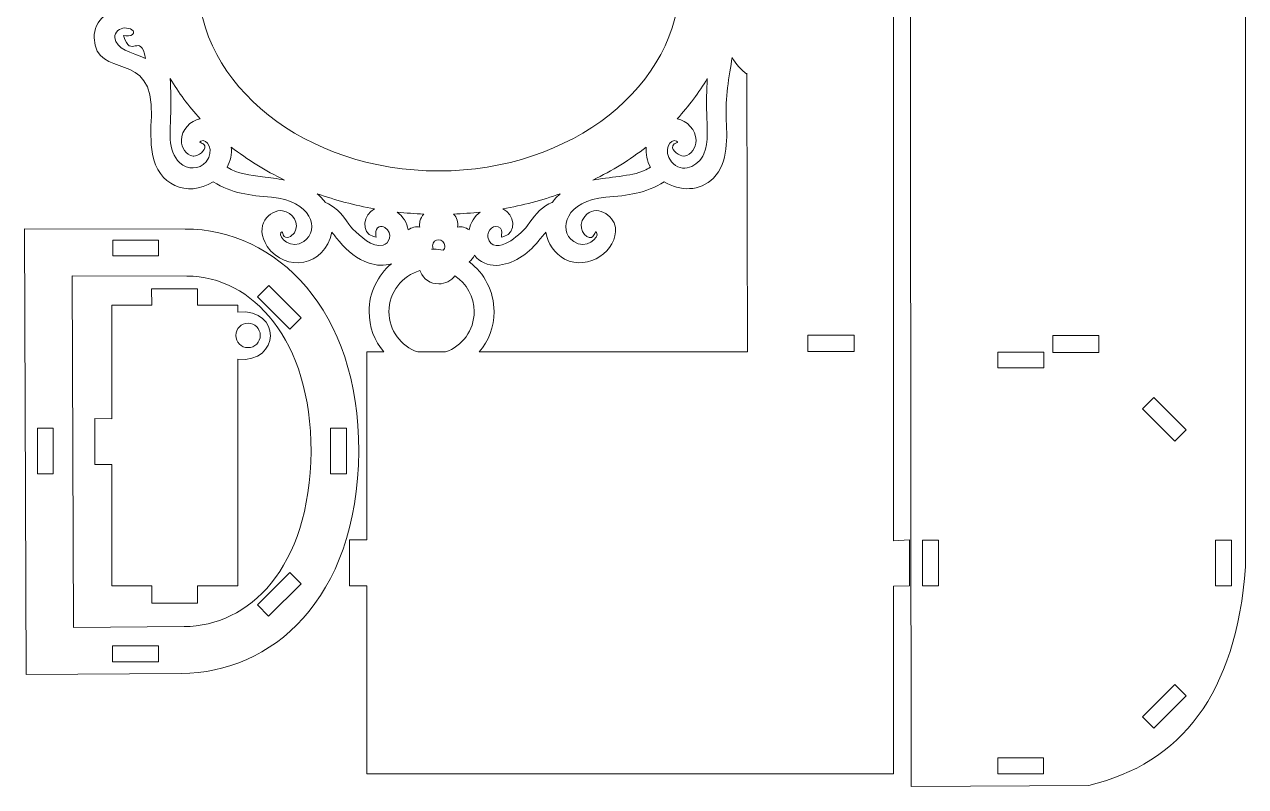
# Model space of a CAD drawing. Header units: millimetres. Extents: x -133 to 298, y -326 to 131.
# Drawn here: x -133 to 62.4, y -127.3 to -5.4 of the extents above; entities that cross this region are included whole.
import ezdxf

# ---------------------------------------------------------------- set-up
doc = ezdxf.new("R2010")
doc.units = ezdxf.units.MM
doc.header["$MEASUREMENT"] = 0
doc.layers.add('Layer 1', color=7, linetype='Continuous')

msp = doc.modelspace()

# ---------------------------------------------------------------- linework, layer by layer
at = {"layer": 'Layer 1', "color": 250, "lineweight": 9}
for points, knots in [([(62.4252, -92.1665), (62.4252, -92.1665), (62.4254, 95.8464), (62.4254, 95.8464), (62.4254, 95.8464), (61.8691, 114.1481), (54.7643, 126.4515), (38.5921, 130.4499), (38.5921, 130.4499), (38.5921, 130.4499), (8.6271, 130.5906), (8.6271, 130.5906), (8.6271, 130.5906), (8.6271, 130.5906), (8.9222, -127.3173), (8.9222, -127.3173), (8.9222, -127.3173), (8.9222, -127.3173), (37.3368, -127.1285), (37.3368, -127.1285), (37.3368, -127.1285), (52.1227, -123.6321), (60.8998, -112.5044), (62.4252, -92.1665)], [0, 0, 0, 0, 0.14285714, 0.14285714, 0.14285714, 0.14285714, 0.28571429, 0.28571429, 0.28571429, 0.28571429, 0.42857143, 0.42857143, 0.42857143, 0.42857143, 0.57142857, 0.57142857, 0.57142857, 0.57142857, 0.71428571, 0.71428571, 0.71428571, 0.71428571, 1, 1, 1, 1]), ([(-79.4685, -73.6676), (-79.3906, -51.051), (-92.6323, -38.0734), (-107.266, -38.0977), (-107.266, -38.0977), (-107.266, -38.0977), (-132.9645, -38.0743), (-132.9645, -38.0743), (-132.9645, -38.0743), (-132.9645, -38.0743), (-132.7037, -109.3938), (-132.7037, -109.3938), (-132.7037, -109.3938), (-132.7037, -109.3938), (-107.8627, -109.2225), (-107.8627, -109.2225), (-107.8627, -109.2225), (-93.5055, -109.1125), (-79.7108, -97.6338), (-79.4685, -73.6676)], [0, 0, 0, 0, 0.16666667, 0.16666667, 0.16666667, 0.16666667, 0.33333333, 0.33333333, 0.33333333, 0.33333333, 0.5, 0.5, 0.5, 0.5, 0.66666667, 0.66666667, 0.66666667, 0.66666667, 1, 1, 1, 1]), ([(-111.4909, -39.8636), (-111.4909, -39.8636), (-118.8284, -39.8636), (-118.8284, -39.8636), (-118.8284, -39.8636), (-118.8284, -39.8636), (-118.8284, -42.413), (-118.8284, -42.413), (-118.8284, -42.413), (-118.8284, -42.413), (-111.4909, -42.413), (-111.4909, -42.413), (-111.4909, -42.413), (-111.4909, -42.413), (-111.4909, -39.8636), (-111.4909, -39.8636)], [0, 0, 0, 0, 0.2, 0.2, 0.2, 0.2, 0.4, 0.4, 0.4, 0.4, 0.6, 0.6, 0.6, 0.6, 1, 1, 1, 1]), ([(-87.1086, -73.6821), (-87.0529, -55.8469), (-96.5125, -45.6132), (-106.9662, -45.6325), (-106.9662, -45.6325), (-106.9662, -45.6325), (-125.3245, -45.614), (-125.3245, -45.614), (-125.3245, -45.614), (-125.3245, -45.614), (-125.1381, -101.854), (-125.1381, -101.854), (-125.1381, -101.854), (-125.1381, -101.854), (-107.3926, -101.7186), (-107.3926, -101.7186), (-107.3926, -101.7186), (-97.1362, -101.6321), (-87.2817, -92.5802), (-87.1086, -73.6821)], [0, 0, 0, 0, 0.16666667, 0.16666667, 0.16666667, 0.16666667, 0.33333333, 0.33333333, 0.33333333, 0.33333333, 0.5, 0.5, 0.5, 0.5, 0.66666667, 0.66666667, 0.66666667, 0.66666667, 1, 1, 1, 1]), ([(-98.7938, -50.2784), (-98.7938, -50.2784), (-98.7938, -51.3804), (-98.7938, -51.3804), (-98.7938, -51.3804), (-91.7193, -50.8025), (-92.031, -59.5651), (-98.7938, -58.9513), (-98.7938, -58.9513), (-98.7938, -58.9513), (-98.7938, -95.2087), (-98.7938, -95.2087), (-98.7938, -95.2087), (-98.7938, -95.2087), (-105.2656, -95.2087), (-105.2656, -95.2087), (-105.2656, -95.2087), (-105.2656, -95.2087), (-105.261, -97.9671), (-105.261, -97.9671), (-105.261, -97.9671), (-105.261, -97.9671), (-112.5985, -97.9671), (-112.5985, -97.9671), (-112.5985, -97.9671), (-112.5985, -97.9671), (-112.6043, -95.2087), (-112.6043, -95.2087), (-112.6043, -95.2087), (-112.6043, -95.2087), (-118.9756, -95.2087), (-118.9756, -95.2087), (-118.9756, -95.2087), (-118.9756, -95.2087), (-118.9756, -75.7583), (-118.9756, -75.7583), (-118.9756, -75.7583), (-118.9756, -75.7583), (-121.6735, -75.7631), (-121.6735, -75.7631), (-121.6735, -75.7631), (-121.6735, -75.7631), (-121.6735, -68.4256), (-121.6735, -68.4256), (-121.6735, -68.4256), (-121.6735, -68.4256), (-118.9756, -68.4745), (-118.9756, -68.4745), (-118.9756, -68.4745), (-118.9756, -68.4745), (-118.9756, -50.2784), (-118.9756, -50.2784), (-118.9756, -50.2784), (-118.9756, -50.2784), (-112.6043, -50.2784), (-112.6043, -50.2784), (-112.6043, -50.2784), (-112.6043, -50.2784), (-112.6174, -47.6739), (-112.6174, -47.6739), (-112.6174, -47.6739), (-112.6174, -47.6739), (-105.2799, -47.6739), (-105.2799, -47.6739), (-105.2799, -47.6739), (-105.2799, -47.6739), (-105.2897, -50.2784), (-105.2897, -50.2784), (-105.2897, -50.2784), (-105.2897, -50.2784), (-98.7938, -50.2784), (-98.7938, -50.2784)], [0, 0, 0, 0, 0.05263158, 0.05263158, 0.05263158, 0.05263158, 0.10526316, 0.10526316, 0.10526316, 0.10526316, 0.15789474, 0.15789474, 0.15789474, 0.15789474, 0.21052632, 0.21052632, 0.21052632, 0.21052632, 0.26315789, 0.26315789, 0.26315789, 0.26315789, 0.31578947, 0.31578947, 0.31578947, 0.31578947, 0.36842105, 0.36842105, 0.36842105, 0.36842105, 0.42105263, 0.42105263, 0.42105263, 0.42105263, 0.47368421, 0.47368421, 0.47368421, 0.47368421, 0.52631579, 0.52631579, 0.52631579, 0.52631579, 0.57894737, 0.57894737, 0.57894737, 0.57894737, 0.63157895, 0.63157895, 0.63157895, 0.63157895, 0.68421053, 0.68421053, 0.68421053, 0.68421053, 0.73684211, 0.73684211, 0.73684211, 0.73684211, 0.78947368, 0.78947368, 0.78947368, 0.78947368, 0.84210526, 0.84210526, 0.84210526, 0.84210526, 0.89473684, 0.89473684, 0.89473684, 0.89473684, 1, 1, 1, 1]), ([(-88.6938, -52.318), (-88.6938, -52.318), (-93.8822, -47.1296), (-93.8822, -47.1296), (-93.8822, -47.1296), (-93.8822, -47.1296), (-95.6849, -48.9323), (-95.6849, -48.9323), (-95.6849, -48.9323), (-95.6849, -48.9323), (-90.4965, -54.1207), (-90.4965, -54.1207), (-90.4965, -54.1207), (-90.4965, -54.1207), (-88.6938, -52.318), (-88.6938, -52.318)], [0, 0, 0, 0, 0.2, 0.2, 0.2, 0.2, 0.4, 0.4, 0.4, 0.4, 0.6, 0.6, 0.6, 0.6, 1, 1, 1, 1]), ([(-97.1845, -57.0826), (-98.2629, -57.0826), (-99.1376, -56.208), (-99.1376, -55.1295), (-99.1376, -55.1295), (-99.1376, -54.0507), (-98.2629, -53.1762), (-97.1845, -53.1762), (-97.1845, -53.1762), (-96.1059, -53.1762), (-95.2312, -54.0507), (-95.2312, -55.1295), (-95.2312, -55.1295), (-95.2312, -56.208), (-96.1059, -57.0826), (-97.1845, -57.0826)], [0, 0, 0, 0, 0.2, 0.2, 0.2, 0.2, 0.4, 0.4, 0.4, 0.4, 0.6, 0.6, 0.6, 0.6, 1, 1, 1, 1]), ([(38.9322, -55.1612), (38.9322, -55.1612), (31.5947, -55.1612), (31.5947, -55.1612), (31.5947, -55.1612), (31.5947, -55.1612), (31.5947, -57.8487), (31.5947, -57.8487), (31.5947, -57.8487), (31.5947, -57.8487), (38.9322, -57.8487), (38.9322, -57.8487), (38.9322, -57.8487), (38.9322, -57.8487), (38.9322, -55.1612), (38.9322, -55.1612)], [0, 0, 0, 0, 0.2, 0.2, 0.2, 0.2, 0.4, 0.4, 0.4, 0.4, 0.6, 0.6, 0.6, 0.6, 1, 1, 1, 1]), ([(30.1349, -57.7871), (30.1349, -57.7871), (22.7974, -57.7871), (22.7974, -57.7871), (22.7974, -57.7871), (22.7974, -57.7871), (22.7974, -60.3364), (22.7974, -60.3364), (22.7974, -60.3364), (22.7974, -60.3364), (30.1349, -60.3364), (30.1349, -60.3364), (30.1349, -60.3364), (30.1349, -60.3364), (30.1349, -57.7871), (30.1349, -57.7871)], [0, 0, 0, 0, 0.2, 0.2, 0.2, 0.2, 0.4, 0.4, 0.4, 0.4, 0.6, 0.6, 0.6, 0.6, 1, 1, 1, 1]), ([(52.932, -70.2415), (52.932, -70.2415), (47.7436, -65.0531), (47.7436, -65.0531), (47.7436, -65.0531), (47.7436, -65.0531), (45.9409, -66.8558), (45.9409, -66.8558), (45.9409, -66.8558), (45.9409, -66.8558), (51.1293, -72.0442), (51.1293, -72.0442), (51.1293, -72.0442), (51.1293, -72.0442), (52.932, -70.2415), (52.932, -70.2415)], [0, 0, 0, 0, 0.2, 0.2, 0.2, 0.2, 0.4, 0.4, 0.4, 0.4, 0.6, 0.6, 0.6, 0.6, 1, 1, 1, 1]), ([(-128.3475, -77.2927), (-128.3475, -77.2927), (-128.3475, -69.9552), (-128.3475, -69.9552), (-128.3475, -69.9552), (-128.3475, -69.9552), (-130.8763, -69.9552), (-130.8763, -69.9552), (-130.8763, -69.9552), (-130.8763, -69.9552), (-130.8763, -77.2927), (-130.8763, -77.2927), (-130.8763, -77.2927), (-130.8763, -77.2927), (-128.3475, -77.2927), (-128.3475, -77.2927)], [0, 0, 0, 0, 0.2, 0.2, 0.2, 0.2, 0.4, 0.4, 0.4, 0.4, 0.6, 0.6, 0.6, 0.6, 1, 1, 1, 1]), ([(-81.4468, -77.2927), (-81.4468, -77.2927), (-81.4468, -69.9552), (-81.4468, -69.9552), (-81.4468, -69.9552), (-81.4468, -69.9552), (-83.9961, -69.9552), (-83.9961, -69.9552), (-83.9961, -69.9552), (-83.9961, -69.9552), (-83.9961, -77.2927), (-83.9961, -77.2927), (-83.9961, -77.2927), (-83.9961, -77.2927), (-81.4468, -77.2927), (-81.4468, -77.2927)], [0, 0, 0, 0, 0.2, 0.2, 0.2, 0.2, 0.4, 0.4, 0.4, 0.4, 0.6, 0.6, 0.6, 0.6, 1, 1, 1, 1]), ([(13.2783, -95.2162), (13.2783, -95.2162), (13.2783, -87.8787), (13.2783, -87.8787), (13.2783, -87.8787), (13.2783, -87.8787), (10.7495, -87.8787), (10.7495, -87.8787), (10.7495, -87.8787), (10.7495, -87.8787), (10.7495, -95.2162), (10.7495, -95.2162), (10.7495, -95.2162), (10.7495, -95.2162), (13.2783, -95.2162), (13.2783, -95.2162)], [0, 0, 0, 0, 0.2, 0.2, 0.2, 0.2, 0.4, 0.4, 0.4, 0.4, 0.6, 0.6, 0.6, 0.6, 1, 1, 1, 1]), ([(60.1791, -95.2162), (60.1791, -95.2162), (60.1791, -87.8787), (60.1791, -87.8787), (60.1791, -87.8787), (60.1791, -87.8787), (57.6297, -87.8787), (57.6297, -87.8787), (57.6297, -87.8787), (57.6297, -87.8787), (57.6297, -95.2162), (57.6297, -95.2162), (57.6297, -95.2162), (57.6297, -95.2162), (60.1791, -95.2162), (60.1791, -95.2162)], [0, 0, 0, 0, 0.2, 0.2, 0.2, 0.2, 0.4, 0.4, 0.4, 0.4, 0.6, 0.6, 0.6, 0.6, 1, 1, 1, 1]), ([(-88.6962, -94.8696), (-88.6962, -94.8696), (-93.8846, -100.058), (-93.8846, -100.058), (-93.8846, -100.058), (-93.8846, -100.058), (-95.6873, -98.2553), (-95.6873, -98.2553), (-95.6873, -98.2553), (-95.6873, -98.2553), (-90.4989, -93.0669), (-90.4989, -93.0669), (-90.4989, -93.0669), (-90.4989, -93.0669), (-88.6962, -94.8696), (-88.6962, -94.8696)], [0, 0, 0, 0, 0.2, 0.2, 0.2, 0.2, 0.4, 0.4, 0.4, 0.4, 0.6, 0.6, 0.6, 0.6, 1, 1, 1, 1]), ([(-111.5099, -104.7889), (-111.5099, -104.7889), (-118.8474, -104.7889), (-118.8474, -104.7889), (-118.8474, -104.7889), (-118.8474, -104.7889), (-118.8474, -107.3383), (-118.8474, -107.3383), (-118.8474, -107.3383), (-118.8474, -107.3383), (-111.5099, -107.3383), (-111.5099, -107.3383), (-111.5099, -107.3383), (-111.5099, -107.3383), (-111.5099, -104.7889), (-111.5099, -104.7889)], [0, 0, 0, 0, 0.2, 0.2, 0.2, 0.2, 0.4, 0.4, 0.4, 0.4, 0.6, 0.6, 0.6, 0.6, 1, 1, 1, 1]), ([(52.9296, -112.7931), (52.9296, -112.7931), (47.7413, -117.9815), (47.7413, -117.9815), (47.7413, -117.9815), (47.7413, -117.9815), (45.9386, -116.1788), (45.9386, -116.1788), (45.9386, -116.1788), (45.9386, -116.1788), (51.127, -110.9904), (51.127, -110.9904), (51.127, -110.9904), (51.127, -110.9904), (52.9296, -112.7931), (52.9296, -112.7931)], [0, 0, 0, 0, 0.2, 0.2, 0.2, 0.2, 0.4, 0.4, 0.4, 0.4, 0.6, 0.6, 0.6, 0.6, 1, 1, 1, 1]), ([(30.1159, -122.7124), (30.1159, -122.7124), (22.7784, -122.7124), (22.7784, -122.7124), (22.7784, -122.7124), (22.7784, -122.7124), (22.7784, -125.2617), (22.7784, -125.2617), (22.7784, -125.2617), (22.7784, -125.2617), (30.1159, -125.2617), (30.1159, -125.2617), (30.1159, -125.2617), (30.1159, -125.2617), (30.1159, -122.7124), (30.1159, -122.7124)], [0, 0, 0, 0, 0.2, 0.2, 0.2, 0.2, 0.4, 0.4, 0.4, 0.4, 0.6, 0.6, 0.6, 0.6, 1, 1, 1, 1])]:
    msp.add_open_spline(points, degree=3, knots=knots, dxfattribs=at)
at = {"layer": 'Layer 1', "lineweight": 9}
for points, knots in [([(-78.1835, 61.177), (-78.1835, 61.177), (-78.1835, 91.2813), (-78.1835, 91.2813), (-78.1835, 91.2813), (-78.1835, 91.2813), (-80.9071, 91.2309), (-80.9071, 91.2309), (-80.9071, 91.2309), (-80.9071, 91.2309), (-80.9071, 98.5204), (-80.9071, 98.5204), (-80.9071, 98.5204), (-80.9071, 98.5204), (-78.1835, 98.5652), (-78.1835, 98.5652), (-78.1835, 98.5652), (-78.1835, 98.5652), (-78.1835, 128.6481), (-78.1835, 128.6481), (-78.1835, 128.6481), (-78.1835, 128.6481), (6.1178, 128.6481), (6.1178, 128.6481), (6.1178, 128.6481), (6.1178, 128.6481), (6.1178, 98.474), (6.1178, 98.474), (6.1178, 98.474), (6.1178, 98.474), (8.6466, 98.5685), (8.6466, 98.5685), (8.6466, 98.5685), (8.6466, 98.5685), (8.6466, 91.2309), (8.6466, 91.2309), (8.6466, 91.2309), (8.6466, 91.2309), (6.1178, 91.3207), (6.1178, 91.3207), (6.1178, 91.3207), (6.1178, 91.3207), (6.1178, 5.3826), (6.1178, 5.3826), (6.1178, 5.3826), (6.1178, 5.3826), (8.6466, 5.3807), (8.6466, 5.3807), (8.6466, 5.3807), (8.6466, 5.3807), (8.6466, -1.9568), (8.6466, -1.9568), (8.6466, -1.9568), (8.6466, -1.9568), (6.1178, -2.0687), (6.1178, -2.0687), (6.1178, -2.0687), (6.1178, -2.0687), (6.1178, -88.0068), (6.1178, -88.0068), (6.1178, -88.0068), (6.1178, -88.0068), (8.6466, -87.8562), (8.6466, -87.8562), (8.6466, -87.8562), (8.6466, -87.8562), (8.6466, -95.1937), (8.6466, -95.1937), (8.6466, -95.1937), (8.6466, -95.1937), (6.1178, -95.2593), (6.1178, -95.2593), (6.1178, -95.2593), (6.1178, -95.2593), (6.1178, -125.2938), (6.1178, -125.2938), (6.1178, -125.2938), (6.1178, -125.2938), (-78.1835, -125.2938), (-78.1835, -125.2938), (-78.1835, -125.2938), (-78.1835, -125.2938), (-78.1835, -95.2048), (-78.1835, -95.2048), (-78.1835, -95.2048), (-78.1835, -95.2048), (-80.9408, -95.1937), (-80.9408, -95.1937), (-80.9408, -95.1937), (-80.9408, -95.1937), (-80.9408, -87.8149), (-80.9408, -87.8149), (-80.9408, -87.8149), (-80.9408, -87.8149), (-78.1835, -87.8274), (-78.1835, -87.8274), (-78.1835, -87.8274), (-78.1835, -87.8274), (-78.1835, -57.7538), (-78.1835, -57.7538), (-78.1835, -57.7538), (-78.1835, -57.7538), (-78.1835, -57.7538), (-78.1835, -57.7538), (-78.1835, -57.7538), (-78.1835, -57.7538), (-75.4674, -57.7609), (-75.4674, -57.7609)], [0, 0, 0, 0, 0.03571429, 0.03571429, 0.03571429, 0.03571429, 0.07142857, 0.07142857, 0.07142857, 0.07142857, 0.10714286, 0.10714286, 0.10714286, 0.10714286, 0.14285714, 0.14285714, 0.14285714, 0.14285714, 0.17857143, 0.17857143, 0.17857143, 0.17857143, 0.21428571, 0.21428571, 0.21428571, 0.21428571, 0.25, 0.25, 0.25, 0.25, 0.28571429, 0.28571429, 0.28571429, 0.28571429, 0.32142857, 0.32142857, 0.32142857, 0.32142857, 0.35714286, 0.35714286, 0.35714286, 0.35714286, 0.39285714, 0.39285714, 0.39285714, 0.39285714, 0.42857143, 0.42857143, 0.42857143, 0.42857143, 0.46428571, 0.46428571, 0.46428571, 0.46428571, 0.5, 0.5, 0.5, 0.5, 0.53571429, 0.53571429, 0.53571429, 0.53571429, 0.57142857, 0.57142857, 0.57142857, 0.57142857, 0.60714286, 0.60714286, 0.60714286, 0.60714286, 0.64285714, 0.64285714, 0.64285714, 0.64285714, 0.67857143, 0.67857143, 0.67857143, 0.67857143, 0.71428571, 0.71428571, 0.71428571, 0.71428571, 0.75, 0.75, 0.75, 0.75, 0.78571429, 0.78571429, 0.78571429, 0.78571429, 0.82142857, 0.82142857, 0.82142857, 0.82142857, 0.85714286, 0.85714286, 0.85714286, 0.85714286, 0.89285714, 0.89285714, 0.89285714, 0.89285714, 0.92857143, 0.92857143, 0.92857143, 0.92857143, 1, 1, 1, 1]), ([(-17.2894, -57.7538), (-17.2894, -57.7538), (-17.3314, -36.6225), (-17.3314, -36.6225), (-17.3314, -36.6225), (-17.3314, -36.6225), (-17.3782, -13.1401), (-17.3782, -13.1401)], [0, 0, 0, 0, 0.33333333, 0.33333333, 0.33333333, 0.33333333, 1, 1, 1, 1]), ([(-65.9584, -41.495), (-66.4603, -41.4006), (-66.9755, -41.3437), (-67.5007, -41.3272), (-67.5007, -41.3272), (-67.6061, -41.3239), (-67.7115, -41.3218), (-67.8176, -41.3218)], [0, 0, 0, 0, 0.33333333, 0.33333333, 0.33333333, 0.33333333, 1, 1, 1, 1]), ([(-74.2352, -43.6535), (-76.4248, -45.4881), (-77.8176, -48.2426), (-77.8176, -51.3219), (-77.8176, -51.3219), (-77.8176, -53.7748), (-76.9337, -56.021), (-75.4674, -57.7609)], [0, 0, 0, 0, 0.33333333, 0.33333333, 0.33333333, 0.33333333, 1, 1, 1, 1]), ([(-69.6177, -44.7402), (-69.6177, -44.7402), (-69.6772, -44.7562), (-69.6772, -44.7562), (-69.6772, -44.7562), (-72.5408, -45.5659), (-74.6395, -48.1995), (-74.6395, -51.3219), (-74.6395, -51.3219), (-74.6395, -54.3134), (-72.7132, -56.8551), (-70.0334, -57.7752)], [0, 0, 0, 0, 0.25, 0.25, 0.25, 0.25, 0.5, 0.5, 0.5, 0.5, 1, 1, 1, 1]), ([(-60.1784, -57.773), (-58.706, -56.0314), (-57.8176, -53.7805), (-57.8176, -51.3219), (-57.8176, -51.3219), (-57.8176, -48.0637), (-59.3771, -45.169), (-61.7898, -43.3433)], [0, 0, 0, 0, 0.33333333, 0.33333333, 0.33333333, 0.33333333, 1, 1, 1, 1]), ([(-65.6029, -57.7754), (-62.9229, -56.8556), (-60.9956, -54.3137), (-60.9956, -51.3219), (-60.9956, -51.3219), (-60.9956, -48.9301), (-62.2277, -46.8255), (-64.0912, -45.6075)], [0, 0, 0, 0, 0.33333333, 0.33333333, 0.33333333, 0.33333333, 1, 1, 1, 1]), ([(-0.182, -55.0653), (-0.182, -55.0653), (-7.6049, -55.0653), (-7.6049, -55.0653), (-7.6049, -55.0653), (-7.6049, -55.0653), (-7.6049, -57.72), (-7.6049, -57.72), (-7.6049, -57.72), (-7.6049, -57.72), (-0.182, -57.72), (-0.182, -57.72), (-0.182, -57.72), (-0.182, -57.72), (-0.182, -55.0653), (-0.182, -55.0653)], [0, 0, 0, 0, 0.2, 0.2, 0.2, 0.2, 0.4, 0.4, 0.4, 0.4, 0.6, 0.6, 0.6, 0.6, 1, 1, 1, 1]), ([(-70.0334, -57.7752), (-70.0334, -57.7752), (-69.3092, -57.7771), (-69.3092, -57.7771), (-69.3092, -57.7771), (-69.3092, -57.7771), (-65.6029, -57.7754), (-65.6029, -57.7754)], [0, 0, 0, 0, 0.33333333, 0.33333333, 0.33333333, 0.33333333, 1, 1, 1, 1])]:
    msp.add_open_spline(points, degree=3, knots=knots, dxfattribs=at)
for points in [[(-66.6738, -28.803), (-87.963, -28.803), (-105.2213, -15.1401), (-105.2213, 1.7139)], [(-28.1262, 1.7139), (-28.1262, -15.1401), (-45.3846, -28.803), (-66.6738, -28.803)], [(-121.7965, -7.5016), (-121.8509, -6.1639), (-121.2778, -4.8274), (-120.1933, -4.0249)], [(-112.6552, -20.1099), (-112.1558, -8.82), (-121.5081, -14.6087), (-121.7965, -7.5016)], [(-116.9829, -5.9337), (-117.607, -5.9574), (-118.5969, -6.5101), (-118.4951, -7.501)], [(-118.4951, -7.501), (-118.3103, -9.3), (-115.906, -9.8439), (-113.5958, -10.7945)], [(-113.5958, -10.7945), (-114.414, -6.4115), (-115.9714, -11.1037), (-117.0873, -7.1357)], [(-117.0873, -7.1357), (-116.6869, -7.1692), (-115.9611, -7.2905), (-115.6611, -6.9594)], [(-115.6611, -6.9594), (-115.146, -6.391), (-115.9873, -5.896), (-116.9829, -5.9337)], [(-113.5958, -10.7945), (-113.5958, -10.7945), (-113.5958, -10.7945), (-113.5958, -10.7945)], [(-19.7043, -10.6475), (-20.253, -13.4734), (-20.8051, -17.5636), (-20.6926, -20.1104)], [(-17.3778, -13.316), (-18.1645, -12.7332), (-19.2587, -11.6644), (-19.7043, -10.6475)], [(-104.8328, -20.4483), (-106.6963, -18.4407), (-108.3148, -16.282), (-109.6495, -13.9976)], [(-109.6495, -13.9976), (-109.5205, -15.9196), (-109.5262, -17.8396), (-109.5532, -19.6114)], [(-23.698, -13.9938), (-25.033, -16.2795), (-26.6505, -18.4402), (-28.5148, -20.4488)], [(-23.7945, -19.6119), (-23.8216, -17.8388), (-23.8272, -15.9172), (-23.698, -13.9938)], [(-23.698, -13.9938), (-23.698, -13.9938), (-23.698, -13.9938), (-23.698, -13.9938)], [(-112.4843, -26.1288), (-112.8241, -24.1793), (-112.7422, -22.079), (-112.6552, -20.1099)], [(-109.5532, -19.6114), (-109.5926, -22.1911), (-110.1818, -25.5553), (-108.0902, -27.4884)], [(-107.8422, -23.9074), (-107.8522, -22.3225), (-106.3931, -20.706), (-104.8328, -20.4483)], [(-104.8328, -20.4483), (-104.8328, -20.4483), (-104.8328, -20.4483), (-104.8328, -20.4483)], [(-28.5148, -20.4488), (-26.9546, -20.7066), (-25.4955, -22.3231), (-25.5056, -23.9081)], [(-24.2364, -26.0551), (-23.4269, -24.2196), (-23.7643, -21.5904), (-23.7945, -19.6119)], [(-20.6926, -20.1104), (-20.5483, -23.3779), (-20.2509, -27.4081), (-22.734, -29.9421)], [(-105.9529, -26.4531), (-107.1524, -26.2158), (-107.8347, -25.0748), (-107.8422, -23.9074)], [(-104.1199, -24.8083), (-103.8866, -25.597), (-105.1918, -26.412), (-105.8776, -26.4579)], [(-104.7346, -24.0314), (-105.2782, -24.3348), (-104.2881, -24.24), (-104.1199, -24.8083)], [(-103.9019, -27.3434), (-102.4243, -25.6004), (-103.7734, -23.4949), (-104.7346, -24.0314)], [(-99.8641, -24.9913), (-99.7694, -26.1082), (-99.9986, -27.2191), (-100.5383, -28.2126)], [(-91.3442, -30.2639), (-94.4362, -28.7654), (-97.2939, -26.9938), (-99.8641, -24.9913)], [(-33.4836, -24.9919), (-36.0535, -26.9941), (-38.9108, -28.7658), (-42.0025, -30.2643)], [(-32.8094, -28.2132), (-33.3491, -27.2197), (-33.5782, -26.1088), (-33.4836, -24.9919)], [(-33.4836, -24.9919), (-33.4836, -24.9919), (-33.4836, -24.9919), (-33.4836, -24.9919)], [(-28.6131, -24.032), (-29.5743, -23.4954), (-30.9236, -25.6009), (-29.4458, -27.3439)], [(-27.4702, -26.4584), (-28.156, -26.4126), (-29.4611, -25.5975), (-29.2278, -24.8088)], [(-29.2278, -24.8088), (-29.0598, -24.2406), (-28.0695, -24.3353), (-28.6131, -24.032)], [(-25.5056, -23.9081), (-25.513, -25.0754), (-26.1954, -26.2163), (-27.3949, -26.4537)], [(-102.7676, -30.5384), (-106.992, -33.1803), (-111.6395, -30.9751), (-112.4843, -26.1288)], [(-108.0902, -27.4884), (-106.8552, -28.6299), (-105.0135, -28.6545), (-103.9019, -27.3434)], [(-105.8776, -26.4579), (-105.8776, -26.4579), (-105.9529, -26.4531), (-105.9529, -26.4531)], [(-29.4458, -27.3439), (-27.7605, -29.3318), (-25.1485, -28.1237), (-24.2364, -26.0551)], [(-27.3949, -26.4537), (-27.3949, -26.4537), (-27.4702, -26.4584), (-27.4702, -26.4584)], [(-100.5383, -28.2126), (-98.7938, -29.287), (-96.87, -29.5125), (-94.8638, -29.7514)], [(-42.0025, -30.2643), (-39.5541, -29.7879), (-35.8478, -29.6755), (-33.795, -28.7464)], [(-33.795, -28.7464), (-33.4548, -28.5925), (-33.1276, -28.4092), (-32.8094, -28.2132)], [(-93.4205, -33.0074), (-96.9689, -32.7282), (-99.7158, -32.4167), (-102.7676, -30.5384)], [(-94.8638, -29.7514), (-93.7043, -29.8895), (-92.513, -30.0365), (-91.3442, -30.2639)], [(-91.3442, -30.2639), (-91.3442, -30.2639), (-91.3442, -30.2639), (-91.3442, -30.2639)], [(-30.5802, -30.539), (-33.632, -32.4173), (-36.3788, -32.7288), (-39.9273, -33.0079)], [(-22.734, -29.9421), (-24.8721, -32.1241), (-28.0914, -32.0955), (-30.5802, -30.539)], [(-88.2702, -40.1218), (-85.5462, -38.1745), (-87.1388, -33.5016), (-93.4205, -33.0074)], [(-76.9262, -34.8698), (-80.1272, -34.3096), (-83.2064, -33.4927), (-86.128, -32.448)], [(-86.128, -32.448), (-85.7942, -32.7297), (-85.4839, -33.0392), (-85.2036, -33.3757)], [(-47.2252, -32.453), (-50.1453, -33.4966), (-53.2246, -34.3098), (-56.4242, -34.8692)], [(-48.1441, -33.3762), (-47.8654, -33.0416), (-47.557, -32.7337), (-47.2252, -32.453)], [(-39.9273, -33.0079), (-46.209, -33.5021), (-47.8016, -38.175), (-45.0775, -40.1224)], [(-47.2252, -32.453), (-47.2252, -32.453), (-47.2252, -32.453), (-47.2252, -32.453)], [(-94.0994, -40.8968), (-96.3787, -37.5775), (-93.6505, -34.919), (-91.6654, -35.1765)], [(-85.2036, -33.3757), (-84.6103, -34.088), (-85.0722, -33.6987), (-84.3075, -34.0827)], [(-84.3075, -34.0827), (-82.1086, -35.1868), (-81.2587, -37.3389), (-80.4141, -38.1173)], [(-77.1091, -39.2927), (-79.2024, -38.7041), (-78.7998, -35.7367), (-76.9262, -34.8698)], [(-76.9262, -34.8698), (-76.9262, -34.8698), (-76.9262, -34.8698), (-76.9262, -34.8698)], [(-56.4242, -34.8692), (-54.5478, -35.735), (-54.1448, -38.7045), (-56.2386, -39.2933)], [(-52.4615, -37.5319), (-51.472, -36.188), (-50.5715, -34.8521), (-49.0403, -34.0833)], [(-49.0403, -34.0833), (-48.2756, -33.6993), (-48.7375, -34.0886), (-48.1441, -33.3762)], [(-43.3148, -36.0839), (-41.5497, -33.9728), (-38.6508, -35.854), (-38.4055, -37.8807)], [(-91.6654, -35.1765), (-90.1035, -35.379), (-88.8127, -37.2605), (-89.7766, -38.6871)], [(-69.0366, -35.7066), (-70.4848, -35.6502), (-71.9152, -35.5402), (-73.3262, -35.3828)], [(-73.3262, -35.3828), (-72.3694, -36.0807), (-71.7574, -37.091), (-71.5548, -38.2427)], [(-69.6728, -37.7959), (-69.7841, -37.5733), (-69.7302, -37.0812), (-69.6719, -36.8671)], [(-69.6719, -36.8671), (-69.577, -36.4187), (-69.3486, -36.0274), (-69.0366, -35.7066)], [(-60.0206, -35.3828), (-61.4318, -35.5405), (-62.8629, -35.6494), (-64.3112, -35.7066)], [(-64.3112, -35.7066), (-63.7687, -36.2643), (-63.5121, -37.0292), (-63.6764, -37.8038)], [(-64.3112, -35.7066), (-64.3112, -35.7066), (-64.3112, -35.7066), (-64.3112, -35.7066)], [(-61.7927, -38.2428), (-61.5899, -37.091), (-60.9777, -36.0804), (-60.0206, -35.3828)], [(-56.8153, -37.9797), (-57.7674, -37.1168), (-58.9974, -38.3255), (-58.8057, -39.4243)], [(-42.2086, -39.4313), (-43.2013, -39.7652), (-44.7405, -37.7893), (-43.3148, -36.0839)], [(-83.7919, -38.6215), (-84.8613, -44.0814), (-91.2006, -45.1181), (-94.0994, -40.8968)], [(-91.9253, -38.6426), (-92.4846, -39.4923), (-90.1487, -41.4647), (-88.2702, -40.1218)], [(-91.5596, -39.0159), (-91.6352, -38.8382), (-91.7046, -38.3073), (-91.9253, -38.6426)], [(-89.7766, -38.6871), (-90.1594, -39.2536), (-91.1722, -39.9271), (-91.5596, -39.0159)], [(-82.5642, -40.1082), (-82.9695, -39.6187), (-83.3665, -39.1016), (-83.7919, -38.6215)], [(-80.4141, -38.1173), (-79.2742, -39.1681), (-77.3229, -41.156), (-75.5801, -40.694)], [(-75.3162, -37.8322), (-75.7288, -37.5386), (-76.8618, -37.5543), (-76.7434, -38.991)], [(-76.7434, -38.991), (-76.7319, -39.1291), (-76.7203, -39.2672), (-76.7087, -39.4053)], [(-75.5801, -40.694), (-74.641, -40.4452), (-73.8565, -38.8711), (-75.3162, -37.8322)], [(-71.5548, -38.2427), (-71.0213, -37.837), (-70.3289, -37.6633), (-69.671, -37.8039)], [(-69.6725, -37.7959), (-69.6725, -37.7959), (-69.6728, -37.7959), (-69.6728, -37.7959)], [(-69.671, -37.8039), (-69.6719, -37.8012), (-69.6721, -37.7986), (-69.6725, -37.7959)], [(-63.6764, -37.8038), (-63.0185, -37.663), (-62.3262, -37.8374), (-61.7927, -38.2428)], [(-56.6391, -39.4059), (-56.6056, -39.0055), (-56.4842, -38.2799), (-56.8153, -37.9797)], [(-55.5377, -40.2076), (-54.5358, -39.6308), (-53.17, -38.4942), (-52.4615, -37.5319)], [(-49.5559, -38.622), (-49.9812, -39.1022), (-50.3784, -39.6192), (-50.7835, -40.1088)], [(-46.5273, -42.9095), (-48.1431, -42.0657), (-49.2104, -40.3863), (-49.5559, -38.622)], [(-38.4055, -37.8807), (-37.97, -41.481), (-42.7184, -44.8984), (-46.5273, -42.9095)], [(-45.0775, -40.1224), (-43.1991, -41.4653), (-40.8632, -39.4929), (-41.4225, -38.6432)], [(-41.4225, -38.6432), (-41.7219, -38.1883), (-41.6358, -39.2385), (-42.2086, -39.4313)], [(-77.803, -43.559), (-79.6818, -42.9461), (-81.3172, -41.6147), (-82.5642, -40.1082)], [(-76.7087, -39.4053), (-76.8421, -39.3678), (-76.9757, -39.3302), (-77.1091, -39.2927)], [(-65.6986, -40.801), (-65.6986, -39.5716), (-67.6491, -39.4654), (-67.6491, -40.8019)], [(-67.6491, -40.8019), (-67.6491, -41.0098), (-67.5934, -41.1851), (-67.5007, -41.3272)], [(-65.9584, -41.495), (-65.801, -41.3365), (-65.6986, -41.1067), (-65.6986, -40.801)], [(-65.6986, -40.801), (-65.6986, -40.801), (-65.6986, -40.801), (-65.6986, -40.801)], [(-58.8057, -39.4243), (-58.499, -41.1839), (-56.7291, -40.8937), (-55.5377, -40.2076)], [(-50.7835, -40.1088), (-52.44, -42.11), (-54.7964, -43.8031), (-57.4691, -43.9116)], [(-56.2386, -39.2933), (-56.3721, -39.3308), (-56.5056, -39.3684), (-56.6391, -39.4059)], [(-60.9457, -42.3082), (-61.1436, -42.7158), (-61.4364, -43.0746), (-61.7898, -43.3433)], [(-57.4691, -43.9116), (-58.8068, -43.9659), (-60.1433, -43.3929), (-60.9457, -42.3082)], [(-74.2352, -43.6535), (-75.3489, -44.0376), (-76.6314, -43.9413), (-77.803, -43.559)], [(-69.6106, -44.9654), (-69.638, -44.8987), (-69.6601, -44.8284), (-69.6772, -44.7562)], [(-66.6737, -46.8684), (-68.0215, -46.8684), (-69.1228, -46.1542), (-69.6106, -44.9654)], [(-64.0912, -45.6075), (-64.6488, -46.3775), (-65.6463, -46.8684), (-66.6737, -46.8684)], [(-60.1784, -57.773), (-60.1784, -57.773), (-17.2894, -57.7538), (-17.2894, -57.7538)]]:
    msp.add_open_spline(points, degree=3, dxfattribs=at)

doc.saveas('drawing.dxf')
